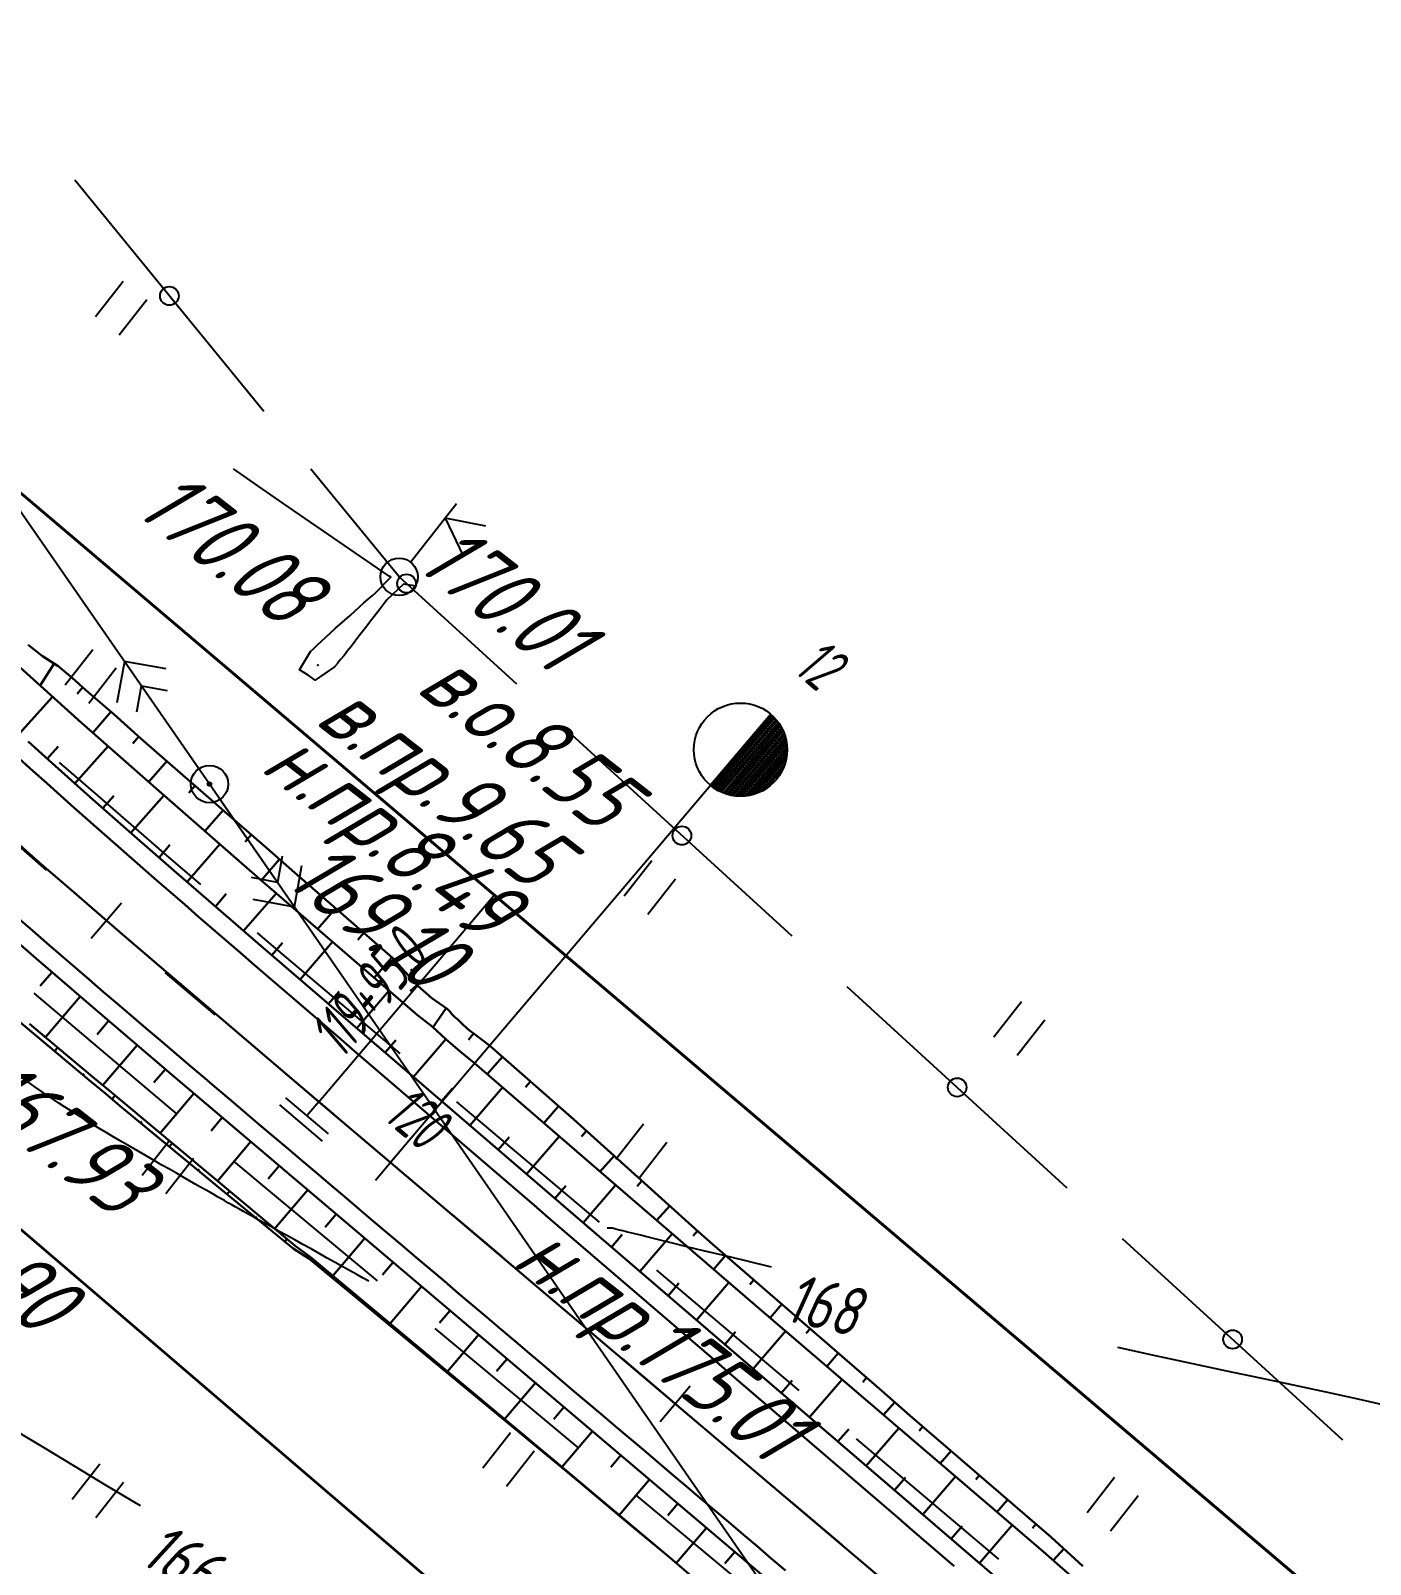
# Model space of a CAD drawing. Header units: millimetres. Extents: x -698 to 8131, y -704 to 4503.
# Drawn here: x 7606.2 to 7678, y 302 to 384.2 of the extents above; entities that cross this region are included whole.
import ezdxf

# ---------------------------------------------------------------- set-up
doc = ezdxf.new("R2010")
doc.units = ezdxf.units.MM
doc.linetypes.add('CONTI', pattern=[0])
doc.linetypes.add('STROT', pattern=[1.7, 0.5, -1.2])
for name, color, linetype, lineweight in [('10', 1, 'Continuous', 35), ('КОПИЯ_ОСЬ_13_ОТКОСЫ', 7, 'Continuous', 30), ('КОПИЯ_ОСЬ_ГРАНИЦЫ_ПОЛОС', 7, 'Continuous', 30), ('ОСЬ_ВЕРХ_ПОКРЫТИЯ_ГРАНИЦЫ_ПОЛОС', 7, 'Continuous', 30), ('ОСЬ_ВЕРХ_ПОКРЫТИЯ_ОСЬ', 1, 'Continuous', 30)]:
    doc.layers.add(name, color=color, linetype=linetype, lineweight=lineweight)
for name, color, linetype in [('GOR_BDEFAULT', 212, 'CONTI'), ('NAD_MDEFAULT', 7, 'CONTI'), ('PI_OTDEFAULT', 172, 'CONTI'), ('PI_TTDEFAULT', 5, 'CONTI'), ('SIT_LDEFAULT', 7, 'CONTI'), ('USLZNDEFAULT', 7, 'CONTI'), ('ОСЬ_ВЕРХ_ПОКРЫТИЯ_КИЛОМЕТЫ', 1, 'Continuous'), ('ОСЬ_ВЕРХ_ПОКРЫТИЯ_ПИКЕТЫ', 1, 'Continuous'), ('ОСЬ_ВЕРХ_ПОКРЫТИЯ_РАЗБИВКА_КРИВ', 1, 'Continuous'), ('разметка', 7, 'Continuous')]:
    doc.layers.add(name, color=color, linetype=linetype)
doc.styles.add('eskd', font='isocpeui.ttf', dxfattribs={"width": 1.2})
doc.styles.add('SHRFT', font='isocpeui.ttf', dxfattribs={"width": 3.5})
doc.styles.get("Standard").update_dxf_attribs({"font": 'isocpeui.ttf'})

# ---------------------------------------------------------------- blocks, each defined once
blk = doc.blocks.new('BL_2011')
at = {"color": 0}
for p, q in [((0, 0), (0, 2.4)), ((1.6, 0), (1.6, 2.4))]:
    blk.add_line(p, q, dxfattribs=at)
blk = doc.blocks.new('BL_26')
at = {"color": 0}
for radius in [1, 0.1]:
    blk.add_circle((0, 0), radius, dxfattribs=at)
blk = doc.blocks.new('BL_4017')
at = {"color": 0}
for p, q in [((0, 1), (0, 5)), ((2, 5), (0, 4)), ((0, 4), (2, 3))]:
    blk.add_line(p, q, dxfattribs=at)
blk.add_circle((0, 0), 1, dxfattribs=at)
blk = doc.blocks.new('*U52')
at = {"layer": 'КОПИЯ_ОСЬ_13_ОТКОСЫ'}
for points in [[(110.776, -123.597), (114.441, -126.899), (118.148, -130.173), (123.005, -134.418), (124.13, -135.396), (124.879, -136.051), (132.436, -142.569), (133.227, -143.183), (133.962, -143.863), (134.719, -144.515), (135.497, -145.145), (143.059, -151.688), (150.644, -158.206), (165.836, -171.214), (173.352, -177.813)], [(111.574, -122.71), (112.349, -123.318), (113.189, -123.853), (113.945, -124.484), (114.679, -125.14), (115.417, -125.792), (116.164, -126.435), (117.639, -127.746), (119.863, -129.706), (121.359, -131.003), (122.104, -131.656), (124.353, -133.605), (125.106, -134.254), (125.848, -134.916), (131.105, -139.503), (132.456, -141), (133.211, -141.655), (134.039, -142.225), (134.171, -142.377), (134.307, -142.525), (134.448, -142.668), (134.593, -142.807), (134.743, -142.941), (134.832, -143.029), (134.923, -143.114), (135.016, -143.199), (135.11, -143.282), (135.205, -143.363), (135.301, -143.442), (135.399, -143.521), (136.296, -144.202), (140.813, -148.152), (147.5, -154.182), (148.248, -154.846), (157.316, -162.707), (158.822, -164.023), (166.394, -170.556), (168.091, -172.11)], [(112.971, -123.714), (112.218, -124.896)], [(114.509, -124.988), (114.198, -125.337)], [(116.014, -126.306), (115.044, -127.432)], [(117.511, -127.632), (117.182, -128.002)], [(119.011, -128.955), (118.029, -130.069)], [(120.516, -130.272), (120.192, -130.646)], [(122.024, -131.586), (121.043, -132.704)], [(123.535, -132.896), (123.21, -133.271)], [(125.048, -134.204), (124.068, -135.342)], [(126.548, -135.527), (126.219, -135.904)], [(128.055, -136.842), (127.085, -137.954)], [(129.562, -138.157), (129.239, -138.527)], [(131.069, -139.471), (130.114, -140.566)], [(132.413, -140.952), (132.053, -141.277)], [(133.982, -142.186), (133.269, -143.222)], [(135.438, -143.551), (135.181, -143.883)], [(136.991, -144.81), (136.18, -145.738)], [(138.496, -146.127), (138.226, -146.436)], [(140.002, -147.443), (139.203, -148.357)], [(141.499, -148.77), (141.227, -149.071)], [(142.984, -150.109), (142.216, -150.961)], [(144.469, -151.449), (144.213, -151.732)], [(145.954, -152.788), (145.247, -153.573)], [(147.44, -154.127), (147.204, -154.389)], [(148.942, -155.448), (148.296, -156.193)], [(150.453, -156.758), (150.238, -157.006)], [(151.964, -158.068), (151.333, -158.796)], [(153.476, -159.378), (153.265, -159.62)], [(154.987, -160.688), (154.372, -161.397)], [(156.498, -161.998), (156.293, -162.234)], [(158.007, -163.311), (157.407, -163.997)], [(159.517, -164.622), (159.318, -164.852)], [(161.031, -165.929), (160.45, -166.602)], [(162.545, -167.235), (162.352, -167.46)], [(164.06, -168.542), (163.488, -169.204)], [(165.574, -169.848), (165.384, -170.069)], [(167.07, -171.175), (166.5, -171.797)]]:
    blk.add_lwpolyline(points, dxfattribs=at)

msp = doc.modelspace()

# ---------------------------------------------------------------- linework, layer by layer
at = {"layer": '10'}
for points in [[(7384.503, 596.294), (7438.513, 545.904), (7502.403, 474.094), (7557.083, 408.214), (7599.643, 364.494), (7714.093, 267.324), (7782.333, 205.664), (7802.953, 187.964), (7827.053, 167.284), (7831.933, 163.094), (7846.053, 144.894), (7851.593, 137.764), (7868.693, 97.284), (7876.343, 79.154), (7881.943, 63.124), (7904.923, -2.646), (7913.743, -6.586), (7929.843, -50.886), (7929.843, -50.886), (7966.053, -166.916), (7964.873, -168.836), (7968.623, -174.866), (7974.573, -194.306), (7993.635, -264.502)], [(7904.923, -2.646), (7881.943, 63.124), (7876.343, 79.154), (7868.693, 97.284), (7851.593, 137.764), (7846.053, 144.894), (7831.933, 163.094), (7827.053, 167.284), (7802.953, 187.964), (7782.333, 205.664), (7714.093, 267.324), (7599.643, 364.494), (7557.083, 408.214), (7502.403, 474.094)], [(7534.823, 388.204), (7579.153, 342.644), (7668.383, 266.154), (7674.933, 273.954), (7730.443, 224.604), (7787.613, 173.774), (7799.793, 161.634), (7803.053, 157.734), (7798.763, 152.744), (7838.693, 112.274), (7838.693, 112.274), (7853.293, 72.484), (7860.173, 81.044), (7863.853, 70.864), (7884.476, 12.617)]]:
    msp.add_lwpolyline(points, dxfattribs=at)
at = {"layer": 'GOR_BDEFAULT', "color": 212, "flags": 128}
for points, elevation in [([(7619.979, 358.68), (7618.589, 359.64), (7617.039, 360.71)], 170), ([(7626.729, 354.44), (7626.159, 354.53), (7625.269, 353.68), (7625.119, 353.49), (7624.959, 353.28), (7624.779, 353.05), (7624.589, 352.8), (7624.389, 352.54), (7624.189, 352.28), (7623.979, 352.01), (7623.769, 351.74), (7623.569, 351.47), (7623.359, 351.21), (7623.159, 350.95), (7622.969, 350.71), (7622.779, 350.48), (7622.609, 350.27), (7622.449, 350.09), (7621.429, 349.38), (7621.049, 349.65), (7620.589, 349.93), (7621.169, 350.91), (7621.349, 351.08), (7621.549, 351.27), (7621.769, 351.48), (7621.999, 351.69), (7622.249, 351.92), (7622.499, 352.15), (7622.759, 352.38), (7623.029, 352.62), (7623.289, 352.85), (7623.549, 353.08), (7623.799, 353.31), (7624.029, 353.52), (7624.259, 353.72), (7624.469, 353.91), (7624.649, 354.07), (7625.479, 354.9), (7625.389, 354.95), (7619.979, 358.68)], 170), ([(7624.299, 317.16), (7623.989, 317.33), (7623.649, 317.52), (7623.289, 317.72), (7622.899, 317.94), (7622.489, 318.17), (7622.069, 318.4), (7621.629, 318.64), (7621.199, 318.89), (7620.759, 319.13), (7620.329, 319.37), (7619.899, 319.61), (7619.499, 319.83), (7619.109, 320.05), (7618.739, 320.25), (7618.409, 320.44), (7618.109, 320.61), (7617.829, 320.76), (7617.579, 320.9), (7617.359, 321.03), (7617.139, 321.15), (7616.949, 321.26), (7616.749, 321.37), (7616.569, 321.48), (7616.379, 321.58), (7616.189, 321.69), (7615.989, 321.81), (7615.769, 321.93), (7615.539, 322.06), (7615.279, 322.21), (7614.999, 322.37), (7614.689, 322.55), (7614.349, 322.74), (7613.989, 322.95), (7613.609, 323.17), (7613.209, 323.39), (7612.789, 323.63), (7612.369, 323.88), (7611.939, 324.13), (7611.509, 324.38), (7611.069, 324.63), (7610.639, 324.89), (7610.219, 325.14), (7609.799, 325.39), (7609.399, 325.63), (7609.019, 325.86), (7608.659, 326.09), (7608.319, 326.31), (7607.989, 326.51), (7607.689, 326.71), (7607.399, 326.9), (7607.129, 327.08), (7606.869, 327.26), (7606.639, 327.42), (7606.409, 327.58), (7606.209, 327.72), (7606.009, 327.86), (7605.829, 327.99), (7605.659, 328.11), (7605.509, 328.22), (7605.359, 328.32), (7604.179, 329.12), (7603.709, 329.42), (7602.739, 329.97), (7602.579, 330.05), (7602.399, 330.14), (7602.219, 330.24), (7602.019, 330.34), (7601.809, 330.45), (7601.589, 330.57), (7601.369, 330.68), (7601.139, 330.8), (7600.909, 330.93), (7600.679, 331.05), (7600.439, 331.17), (7600.209, 331.3), (7599.989, 331.42), (7599.769, 331.54), (7599.549, 331.66), (7599.349, 331.78), (7599.149, 331.9), (7598.959, 332.01), (7598.779, 332.12), (7598.609, 332.22), (7598.439, 332.33), (7598.279, 332.43), (7598.129, 332.53), (7597.979, 332.63), (7597.829, 332.72), (7597.689, 332.82), (7597.549, 332.91), (7597.409, 333.01), (7597.279, 333.1), (7597.139, 333.19), (7597.009, 333.28), (7596.879, 333.37), (7596.749, 333.46), (7596.619, 333.55), (7596.489, 333.64), (7596.359, 333.73), (7596.229, 333.82), (7596.099, 333.91), (7595.969, 334), (7595.839, 334.1), (7595.709, 334.19), (7595.579, 334.28), (7595.439, 334.37), (7595.309, 334.47), (7595.179, 334.56), (7595.039, 334.66), (7594.899, 334.76), (7594.759, 334.86), (7594.619, 334.95), (7594.479, 335.06), (7594.339, 335.16), (7594.189, 335.26), (7594.049, 335.36), (7593.899, 335.46), (7593.749, 335.57), (7593.609, 335.67), (7593.459, 335.78), (7593.309, 335.88), (7593.159, 335.99), (7593.009, 336.1), (7592.859, 336.2), (7592.709, 336.31), (7592.549, 336.41), (7592.399, 336.52), (7592.249, 336.63), (7592.099, 336.73), (7591.949, 336.84), (7591.799, 336.95), (7591.649, 337.05), (7591.499, 337.16), (7591.349, 337.26), (7591.199, 337.37), (7591.049, 337.47), (7590.899, 337.57), (7590.749, 337.67), (7590.609, 337.78), (7590.449, 337.88), (7590.269, 338), (7590.059, 338.12), (7589.799, 338.26), (7589.489, 338.41), (7589.109, 338.59), (7588.649, 338.8), (7588.109, 339.04), (7587.459, 339.31), (7586.699, 339.62), (7585.809, 339.97), (7584.799, 340.37), (7583.629, 340.82), (7582.309, 341.32)], 168), ([(7643.249, 318.55), (7642.229, 318.79), (7641.339, 319.01), (7640.559, 319.2), (7639.899, 319.36), (7639.339, 319.5), (7638.859, 319.62), (7638.479, 319.71), (7638.159, 319.79), (7637.909, 319.86), (7637.719, 319.9), (7637.579, 319.94), (7637.469, 319.97), (7637.399, 319.99), (7637.349, 320), (7637.309, 320.01), (7637.059, 320.01)], 168), ([(7645.869, 317.92), (7644.489, 318.25), (7643.249, 318.55)], 168), ([(7668.439, 312.73), (7666.439, 313.16), (7664.419, 313.61)], 168), ([(7716.559, 294.77), (7715.579, 295.32), (7714.489, 295.94), (7713.289, 296.61), (7711.999, 297.33), (7710.619, 298.09), (7709.169, 298.87), (7707.649, 299.68), (7706.069, 300.5), (7704.449, 301.33), (7702.779, 302.15), (7701.089, 302.97), (7699.369, 303.76), (7697.649, 304.53), (7695.919, 305.26), (7694.199, 305.96), (7692.489, 306.6), (7690.789, 307.2), (7689.109, 307.75), (7687.429, 308.27), (7685.759, 308.75), (7684.079, 309.21), (7682.409, 309.64), (7680.719, 310.05), (7679.019, 310.45), (7677.309, 310.83), (7675.589, 311.21), (7673.839, 311.58), (7672.069, 311.96), (7670.269, 312.34), (7668.439, 312.73)], 168), ([(7612.059, 305.11), (7610.229, 306.21), (7608.499, 307.26), (7606.899, 308.22), (7605.429, 309.11)], 166)]:
    msp.add_lwpolyline(points, dxfattribs=dict(at, elevation=elevation))
at = {"layer": 'PI_TTDEFAULT', "color": 5}
for p in [(7625.919, 354.92, 170.012), (7621.569, 350.18, 170.079), (7615.759, 343.81, 169.098)]:
    msp.add_point(p, dxfattribs=at)
at = {"layer": 'SIT_LDEFAULT', "color": 7}
for p, q in [((7615.759, 343.81), (7583.179, 390.8)), ((7618.669, 363.79), (7608.539, 376.18)), ((7625.919, 354.92), (7621.189, 360.7)), ((7632.219, 349.16), (7625.919, 354.92)), ((7611.199, 350.38), (7610.799, 348.16)), ((7615.189, 344.63), (7611.199, 350.38)), ((7613.429, 349.98), (7611.199, 350.38)), ((7611.859, 347.68), (7612.109, 349.07)), ((7612.109, 349.07), (7613.499, 348.82)), ((7646.969, 335.65), (7635.169, 346.45)), ((7609.769, 343.19), (7607.729, 344.97)), ((7659.219, 280.91), (7615.759, 343.81)), ((7613.469, 339.98), (7609.769, 343.19)), ((7616.329, 342.99), (7620.309, 337.23)), ((7615.289, 338.42), (7613.469, 339.98)), ((7619.649, 339.94), (7619.399, 338.54)), ((7619.399, 338.54), (7618.009, 338.8)), ((7620.309, 337.23), (7620.709, 339.45)), ((7618.079, 337.64), (7620.309, 337.23)), ((7618.849, 335.39), (7618.329, 335.83)), ((7625.969, 329.37), (7618.849, 335.39)), ((7606.349, 332.6), (7606.809, 332.2)), ((7606.809, 332.2), (7611.809, 327.97)), ((7661.719, 322.15), (7649.919, 332.95)), ((7611.809, 327.97), (7613.989, 326.14)), ((7636.649, 320.32), (7629.009, 326.78)), ((7617.069, 323.58), (7619.219, 321.78)), ((7619.219, 321.78), (7624.749, 317.18)), ((7676.479, 308.64), (7664.679, 319.44)), ((7647.359, 311.3), (7639.719, 317.75)), ((7627.829, 314.62), (7628.239, 314.28)), ((7628.239, 314.28), (7635.519, 308.23)), ((7658.059, 302.26), (7650.419, 308.71)), ((7638.599, 305.69), (7646.289, 299.3))]:
    msp.add_line(p, q, dxfattribs=at)
for centre in [(7613.609, 369.98), (7626.319, 354.56), (7641.069, 341.05), (7655.819, 327.55), (7670.579, 314.04)]:
    msp.add_circle(centre, 0.5, dxfattribs=at)
at = {"layer": 'КОПИЯ_ОСЬ_13_ОТКОСЫ'}
for points in [[(7605.238, 350.393), (7608.903, 347.091), (7612.61, 343.816), (7617.467, 339.572), (7618.593, 338.594), (7619.342, 337.939), (7626.899, 331.42), (7627.69, 330.806), (7628.424, 330.127), (7629.182, 329.474), (7629.96, 328.845), (7637.522, 322.302), (7645.107, 315.784), (7660.299, 302.776), (7667.815, 296.177)], [(7605.57, 346.508), (7607.355, 348.487)], [(7606.035, 346.089), (7607.143, 345.095), (7609.369, 343.115), (7611.606, 341.143), (7613.852, 339.178), (7618.368, 335.26), (7658.555, 300.719)], [(7607.058, 345.171), (7607.651, 345.833)], [(7608.552, 343.842), (7610.325, 345.835)], [(7610.049, 342.516), (7610.637, 343.183)], [(7611.549, 341.193), (7613.318, 343.199)], [(7613.054, 339.876), (7613.641, 340.546)], [(7614.562, 338.562), (7616.314, 340.581)], [(7616.072, 337.251), (7616.656, 337.924)], [(7617.583, 335.941), (7619.327, 337.951)], [(7604.2, 336.433), (7606.477, 334.456), (7609.52, 331.834), (7613.714, 328.252), (7675.806, 275.604)], [(7619.097, 334.634), (7619.676, 335.306)], [(7620.614, 333.33), (7622.347, 335.346)], [(7607.322, 333.728), (7606.691, 332.997)], [(7608.837, 332.423), (7606.964, 330.249)], [(7622.131, 332.026), (7622.708, 332.699)], [(7623.648, 330.723), (7625.376, 332.734)], [(7605.559, 331.083), (7607.103, 329.788), (7608.648, 328.499), (7609.415, 327.848), (7610.196, 327.215), (7610.963, 326.567), (7616.373, 322.099), (7620.234, 318.92), (7621.08, 318.372), (7634.957, 306.905), (7638.406, 304.015), (7640.328, 302.416)], [(7606.121, 330.964), (7608.042, 329.337), (7609.58, 328.041), (7610.36, 327.408), (7611.126, 326.758), (7620.343, 319.049), (7621.155, 318.459), (7634.201, 307.56), (7640.328, 302.416), (7647.166, 296.564)], [(7606.121, 330.964), (7608.042, 329.337), (7609.58, 328.041), (7610.36, 327.408), (7611.126, 326.758), (7620.343, 319.049), (7621.154, 318.459), (7634.201, 307.56), (7639.564, 303.06), (7640.328, 302.416)], [(7610.355, 331.121), (7609.734, 330.394)], [(7607.462, 329.488), (7607.628, 329.687)], [(7611.876, 329.822), (7610.038, 327.669)], [(7625.164, 329.419), (7625.74, 330.089)], [(7626.681, 328.115), (7628.416, 330.135)], [(7608.995, 328.204), (7609.051, 328.27)], [(7613.397, 328.523), (7612.784, 327.806)], [(7614.922, 327.229), (7613.113, 325.096)], [(7628.197, 326.812), (7628.777, 327.485)], [(7629.714, 325.508), (7631.462, 327.541)], [(7610.535, 326.928), (7610.698, 327.121)], [(7612.073, 325.65), (7612.127, 325.714)], [(7616.447, 325.935), (7615.844, 325.224)], [(7631.231, 324.204), (7631.814, 324.882)], [(7632.748, 322.9), (7634.486, 324.923)], [(7613.615, 324.376), (7613.762, 324.553)], [(7617.972, 324.642), (7616.181, 322.53)], [(7615.158, 323.103), (7615.206, 323.162)], [(7619.498, 323.348), (7618.901, 322.644)], [(7635.781, 320.293), (7637.514, 322.309)], [(7616.7, 321.83), (7616.83, 321.987)], [(7621.023, 322.055), (7619.25, 319.963)], [(7634.265, 321.597), (7634.844, 322.271)], [(7622.548, 320.761), (7621.958, 320.064)], [(7618.244, 320.558), (7618.287, 320.611)], [(7619.788, 319.287), (7619.898, 319.421)], [(7624.074, 319.468), (7622.363, 317.45)], [(7637.298, 318.99), (7637.875, 319.661)], [(7638.815, 317.686), (7640.545, 319.699)], [(7625.599, 318.175), (7625.029, 317.502)], [(7621.399, 318.108), (7621.436, 318.152)], [(7622.941, 316.834), (7623.006, 316.912)], [(7627.125, 316.881), (7625.432, 314.885)], [(7640.331, 316.382), (7640.908, 317.053)], [(7641.848, 315.078), (7643.579, 317.093)], [(7624.483, 315.56), (7624.504, 315.586)], [(7628.65, 315.588), (7628.087, 314.922)], [(7626.025, 314.286), (7626.076, 314.348)], [(7630.176, 314.294), (7628.503, 312.321)], [(7643.364, 313.775), (7643.942, 314.446)], [(7644.881, 312.471), (7646.617, 314.491)], [(7627.566, 313.012), (7627.583, 313.032)], [(7631.702, 313.001), (7631.143, 312.343)], [(7629.108, 311.738), (7629.146, 311.783)], [(7633.227, 311.707), (7631.572, 309.756)], [(7646.399, 311.168), (7646.977, 311.841)], [(7647.915, 309.864), (7649.655, 311.889)], [(7630.65, 310.464), (7630.662, 310.479)], [(7634.753, 310.414), (7634.201, 309.763)], [(7632.191, 309.19), (7632.215, 309.219)], [(7649.432, 308.56), (7650.012, 309.235)], [(7650.948, 307.256), (7652.694, 309.287)], [(7636.278, 309.121), (7634.641, 307.19)], [(7633.733, 307.916), (7633.741, 307.925)], [(7637.803, 307.827), (7637.257, 307.184)], [(7653.982, 304.649), (7655.733, 306.686)], [(7635.273, 306.639), (7635.283, 306.652)], [(7639.329, 306.534), (7637.705, 304.618)], [(7652.465, 305.953), (7653.047, 306.63)], [(7636.806, 305.355), (7636.81, 305.359)], [(7640.854, 305.24), (7640.313, 304.602)], [(7638.34, 304.071), (7638.347, 304.081)], [(7642.38, 303.947), (7640.764, 302.042)], [(7655.498, 303.345), (7656.082, 304.024)], [(7657.015, 302.042), (7658.771, 304.084)], [(7639.877, 302.792), (7639.879, 302.795)], [(7643.905, 302.653), (7643.367, 302.019)]]:
    msp.add_lwpolyline(points, dxfattribs=at)
at = {"layer": 'КОПИЯ_ОСЬ_ГРАНИЦЫ_ПОЛОС'}
msp.add_lwpolyline([(7655.658, 301.89), (7654.907, 302.534), (7654.157, 303.179), (7653.407, 303.823), (7652.657, 304.468), (7651.907, 305.113), (7651.157, 305.757), (7650.407, 306.402), (7649.657, 307.046), (7648.907, 307.691), (7648.156, 308.336), (7647.406, 308.98), (7646.656, 309.625), (7645.906, 310.269), (7645.156, 310.914), (7644.406, 311.559), (7643.656, 312.203), (7642.906, 312.848), (7642.156, 313.493), (7641.405, 314.137), (7640.655, 314.782), (7639.905, 315.426), (7639.155, 316.071), (7638.405, 316.716), (7637.655, 317.36), (7636.905, 318.005), (7636.155, 318.649), (7635.404, 319.294), (7634.654, 319.939), (7633.904, 320.583), (7633.154, 321.228), (7632.404, 321.872), (7631.654, 322.517), (7630.904, 323.162), (7630.154, 323.806), (7629.404, 324.451), (7628.653, 325.095), (7627.903, 325.74), (7627.153, 326.385), (7626.403, 327.029), (7625.653, 327.674), (7624.903, 328.318), (7624.153, 328.963), (7623.403, 329.608), (7622.653, 330.252), (7621.903, 330.896), (7621.154, 331.541), (7620.405, 332.185), (7619.656, 332.83), (7618.908, 333.474), (7618.16, 334.119), (7617.413, 334.764), (7616.667, 335.41), (7615.921, 336.055), (7615.175, 336.702), (7614.431, 337.348), (7613.687, 337.995), (7612.944, 338.643), (7612.202, 339.291), (7611.461, 339.94), (7610.721, 340.59), (7609.982, 341.24), (7609.244, 341.891), (7608.507, 342.544), (7607.771, 343.197), (7607.036, 343.851), (7606.303, 344.506), (7605.571, 345.162)], dxfattribs=at)
at = {"layer": 'ОСЬ_ВЕРХ_ПОКРЫТИЯ_ГРАНИЦЫ_ПОЛОС'}
for points in [[(7606.035, 346.089), (7607.143, 345.095), (7609.369, 343.115), (7611.606, 341.143), (7613.852, 339.178), (7618.368, 335.26), (7657.055, 302.008)], [(7605.571, 345.162), (7606.303, 344.506), (7607.036, 343.851), (7607.771, 343.197), (7608.507, 342.544), (7609.244, 341.891), (7609.982, 341.24), (7610.721, 340.59), (7611.461, 339.94), (7612.202, 339.291), (7612.944, 338.643), (7613.687, 337.995), (7614.431, 337.348), (7615.175, 336.702), (7615.921, 336.055), (7616.667, 335.41), (7617.413, 334.764), (7618.16, 334.119), (7618.908, 333.474), (7619.656, 332.83), (7620.405, 332.185), (7621.154, 331.541), (7621.903, 330.896), (7622.653, 330.252), (7623.403, 329.608), (7624.153, 328.963), (7624.903, 328.318), (7625.653, 327.674), (7626.403, 327.029), (7627.153, 326.385), (7627.903, 325.74), (7628.653, 325.095), (7629.404, 324.451), (7630.154, 323.806), (7630.904, 323.162), (7631.654, 322.517), (7632.404, 321.872), (7633.154, 321.228), (7633.904, 320.583), (7634.654, 319.939), (7635.404, 319.294), (7636.155, 318.649), (7636.905, 318.005), (7637.655, 317.36), (7638.405, 316.716), (7639.155, 316.071), (7639.905, 315.426), (7640.655, 314.782), (7641.405, 314.137), (7642.156, 313.493), (7642.906, 312.848), (7643.656, 312.203), (7644.406, 311.559), (7645.156, 310.914), (7645.906, 310.269), (7646.656, 309.625), (7647.406, 308.98), (7648.156, 308.336), (7648.907, 307.691), (7649.657, 307.046), (7650.407, 306.402), (7651.157, 305.757), (7651.907, 305.113), (7652.657, 304.468), (7653.407, 303.823), (7654.157, 303.179), (7654.907, 302.534), (7655.658, 301.89)], [(7604.2, 336.433), (7606.477, 334.456), (7609.52, 331.834), (7613.714, 328.252), (7675.806, 275.604)], [(7646.622, 301.658), (7645.861, 302.304), (7645.099, 302.949), (7644.337, 303.595), (7643.576, 304.241), (7642.814, 304.886), (7642.052, 305.532), (7641.291, 306.178), (7640.529, 306.824), (7639.768, 307.469), (7639.006, 308.115), (7638.244, 308.761), (7637.483, 309.406), (7636.721, 310.052), (7635.96, 310.698), (7635.198, 311.343), (7634.436, 311.989), (7633.675, 312.635), (7632.913, 313.281), (7632.152, 313.926), (7631.39, 314.572), (7630.628, 315.218), (7629.867, 315.863), (7629.105, 316.509), (7628.344, 317.155), (7627.582, 317.8), (7626.82, 318.446), (7626.059, 319.092), (7625.297, 319.738), (7624.536, 320.383), (7623.774, 321.029), (7623.012, 321.675), (7622.251, 322.32), (7621.489, 322.966), (7620.728, 323.612), (7619.966, 324.258), (7619.204, 324.903), (7618.443, 325.549), (7617.681, 326.195), (7616.919, 326.842), (7616.157, 327.488), (7615.395, 328.136), (7614.633, 328.783), (7613.872, 329.431), (7613.11, 330.08), (7612.349, 330.73), (7611.588, 331.38), (7610.828, 332.03), (7610.068, 332.682), (7609.308, 333.334), (7608.549, 333.988), (7607.79, 334.642), (7607.032, 335.297), (7606.275, 335.954), (7605.518, 336.611)]]:
    msp.add_lwpolyline(points, dxfattribs=at)
at = {"layer": 'ОСЬ_ВЕРХ_ПОКРЫТИЯ_КИЛОМЕТЫ'}
for p, q in [((7625.457, 323.535), (7645.828, 347.562)), ((7645.828, 347.562), (7642.595, 343.748)), ((7645.903, 347.496), (7642.672, 343.685)), ((7645.975, 347.426), (7642.752, 343.625)), ((7646.045, 347.354), (7642.835, 343.568)), ((7646.112, 347.279), (7642.92, 343.514)), ((7646.177, 347.2), (7643.009, 343.463)), ((7646.238, 347.118), (7643.099, 343.416)), ((7646.297, 347.033), (7643.193, 343.372)), ((7646.353, 346.944), (7643.29, 343.331)), ((7646.406, 346.852), (7643.389, 343.294)), ((7646.456, 346.756), (7643.492, 343.26)), ((7646.502, 346.656), (7643.598, 343.231)), ((7646.545, 346.552), (7643.708, 343.206)), ((7646.584, 346.443), (7643.822, 343.185)), ((7646.619, 346.329), (7643.94, 343.17)), ((7646.649, 346.21), (7644.062, 343.159)), ((7646.674, 346.085), (7644.189, 343.155)), ((7646.693, 345.954), (7644.323, 343.157)), ((7646.706, 345.814), (7644.462, 343.167)), ((7646.711, 345.665), (7644.61, 343.187)), ((7646.707, 345.506), (7644.767, 343.217)), ((7646.69, 345.331), (7644.936, 343.262)), ((7646.657, 345.138), (7645.121, 343.326)), ((7646.599, 344.915), (7645.332, 343.42)), ((7646.495, 344.637), (7645.589, 343.569)), ((7646.118, 344.038), (7646.118, 344.038))]:
    msp.add_line(p, q, dxfattribs=at)
msp.add_circle((7644.211, 345.655), 2.5, dxfattribs=at)
at = {"layer": 'ОСЬ_ВЕРХ_ПОКРЫТИЯ_ОСЬ'}
msp.add_lwpolyline([(7605.287, 340.797), (7606.76, 339.508), (7608.236, 338.224), (7609.715, 336.943), (7611.197, 335.666), (7613.425, 333.756), (7616.403, 331.217), (7621.623, 326.785), (7621.623, 326.785), (7794.813, 179.953)], dxfattribs=at)
at = {"layer": 'ОСЬ_ВЕРХ_ПОКРЫТИЯ_ПИКЕТЫ'}
for p, q in [((7609.413, 335.553), (7611.045, 337.447)), ((7624.649, 322.581), (7626.266, 324.488)), ((7624.649, 322.581), (7626.266, 324.488)), ((7639.904, 309.648), (7641.521, 311.555))]:
    msp.add_line(p, q, dxfattribs=at)
at = {"layer": 'ОСЬ_ВЕРХ_ПОКРЫТИЯ_РАЗБИВКА_КРИВ'}
for p, q in [((7621.623, 326.785), (7631, 337.846)), ((7619.509, 326.611), (7621.797, 324.671)), ((7619.832, 326.993), (7622.121, 325.053)), ((7621.623, 326.785), (7620.977, 326.023))]:
    msp.add_line(p, q, dxfattribs=at)
at = {"layer": 'разметка', "linetype": 'STROT', "lineweight": 30, "ltscale": 7}
msp.add_lwpolyline([(7317.616, 617.662), (7317.616, 617.662, -0.028594), (7363.936, 592.998, -0.04989), (7411.375, 556.624, 11.407778), (7411.375, 556.624, -0.028559), (7460.709, 503.422), (7557.517, 390.311, 0.020074), (7586.973, 357.707, 0.020078), (7619.714, 328.404), (7718.536, 244.621)], format="xyb", dxfattribs=at)

# ---------------------------------------------------------------- block references
at = {"layer": 'USLZNDEFAULT', "color": 7, "rotation": 322.0000000000001}
for name, p in [('BL_2011', (7609.659, 368.88)), ('BL_4017', (7625.919, 354.92)), ('BL_2011', (7608.029, 349.13)), ('BL_26', (7615.759, 343.81)), ('BL_2011', (7637.985, 337.819)), ('BL_2011', (7657.779, 330.26)), ('BL_2011', (7637.529, 323.7)), ('BL_2011', (7612.159, 322.85)), ('BL_2011', (7630.409, 307.16)), ('BL_2011', (7608.409, 305.48)), ('BL_2011', (7662.779, 304.76))]:
    msp.add_blockref(name, p, dxfattribs=at)
at = {"layer": 'КОПИЯ_ОСЬ_13_ОТКОСЫ'}
msp.add_blockref('*U52', (7494.463, 473.99), dxfattribs=at)

# ---------------------------------------------------------------- texts
at = {"layer": 'GOR_BDEFAULT', "color": 212, "style": 'SHRFT', "width": 0.75}
for s, rotation, p in [('168', 346.88449, (7646.482, 315.06, 168)), ('166', 328.91735, (7611.966, 302.095, 166))]:
    msp.add_text(s, height=2.625, rotation=rotation, dxfattribs=at).set_placement(p)
at = {"layer": 'NAD_MDEFAULT', "color": 7, "style": 'eskd', "oblique": 10, "width": 0.8}
for s, p in [('в.о.8.55', (7626.737, 348.838, 169)), ('в.пр.9.65', (7621.317, 347.134)), ('н.пр.8.49', (7618.404, 344.584, 169)), ('н.пр.175.01', (7631.904, 318.093))]:
    msp.add_text(s, height=3.5, rotation=322, dxfattribs=at).set_placement(p)
at = {"layer": 'PI_OTDEFAULT', "color": 172, "style": 'eskd', "oblique": 10, "width": 0.8}
for s, p in [('170.08', (7611.637, 358.389, -169)), ('170.01', (7626.703, 355.463)), ('169.10', (7619.669, 338.532)), ('167.93', (7602.556, 326.83, -167.5)), ('166.90', (7598.378, 320.535, 167))]:
    msp.add_text(s, height=3.5, rotation=322, dxfattribs=at).set_placement(p)
at = {"layer": 'ОСЬ_ВЕРХ_ПОКРЫТИЯ_КИЛОМЕТЫ', "width": 0.6}
msp.add_text('12', height=2.5, rotation=319.70813, dxfattribs=at).set_placement((7646.987, 349.857))
at = {"layer": 'ОСЬ_ВЕРХ_ПОКРЫТИЯ_ПИКЕТЫ', "width": 0.6}
msp.add_text('120', height=2.5, rotation=319.70813, dxfattribs=at).set_placement((7624.997, 325.891))
at = {"layer": 'ОСЬ_ВЕРХ_ПОКРЫТИЯ_РАЗБИВКА_КРИВ', "width": 0.6}
msp.add_text('119+95.0', height=2.5, rotation=49.70813, dxfattribs=at).set_placement((7622.859, 329.016))

doc.saveas('drawing.dxf')
